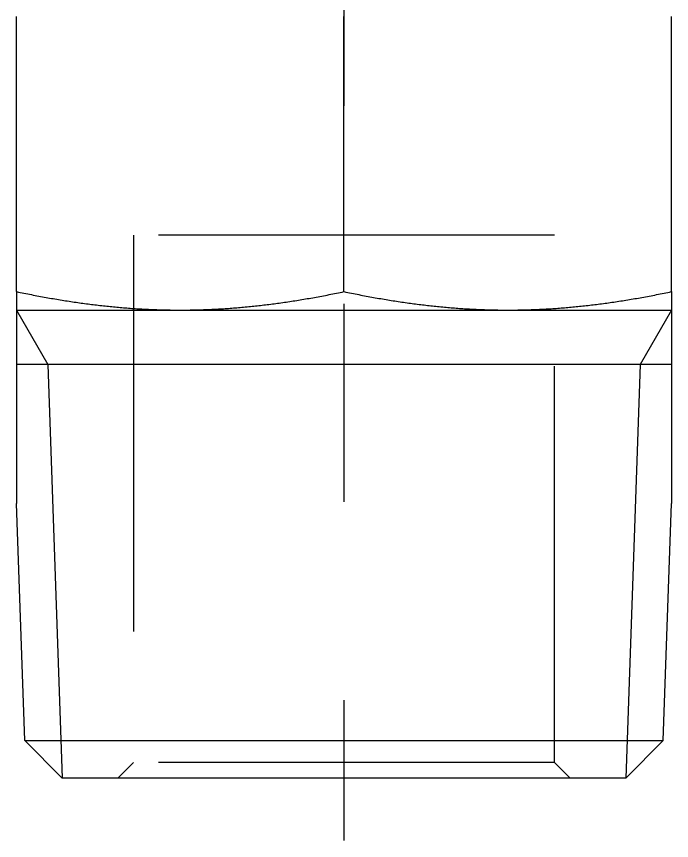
# Model space of a CAD drawing. Extents: x -12.1 to 87.1, y -18.9 to 53.3.
# Drawn here: x 61.09 to 82.09, y -2 to 24.41 of the extents above; entities that cross this region are included whole.
import ezdxf

# ---------------------------------------------------------------- set-up
doc = ezdxf.new("R2010")
doc.units = 0
doc.linetypes.add('CENTER', pattern=[50.8, 31.75, -6.35, 6.35, -6.35])
doc.linetypes.add('DASHED', pattern=[19.05, 12.7, -6.35])
doc.layers.get('0').update_dxf_attribs({"linetype": 'CONTINUOUS'})
doc.layers.add('CENTER', color=1, linetype='CENTER')

msp = doc.modelspace()

# ---------------------------------------------------------------- linework, layer by layer
at = {"color": 7, "linetype": 'CONTINUOUS'}
for p, q in [((61.0949, 15.59122), (61.0949, 24.40878)), ((71.5949, 15.59122), (71.5949, 24.40878)), ((82.0949, 15.59122), (82.0949, 24.40878)), ((61.0949, 15.59122), (61.0949, 15)), ((82.0949, 15.59122), (82.0949, 15)), ((61.0949, 15), (82.0949, 15)), ((61.0949, 15), (61.0949, 8.80432)), ((82.0949, 15), (82.0949, 8.80432)), ((82.0949, 13.25665), (61.0949, 13.25665)), ((61.36031, 1.20406), (61.0949, 8.80432)), ((81.82949, 1.20406), (82.0949, 8.80432)), ((61.3603, 1.20406), (62.56435, 0)), ((61.36031, 1.20406), (81.82949, 1.20406)), ((81.8295, 1.20406), (80.62545, 0)), ((80.62545, 0), (62.56435, 0))]:
    msp.add_line(p, q, dxfattribs=at)
at = {"color": 3, "linetype": 'DASHED'}
for p, q in [((78.3449, 17.4), (64.8449, 17.4)), ((64.8449, 17.4), (64.8449, 0.5)), ((78.3449, 0.5), (78.3449, 17.4)), ((64.8449, 0.5), (64.3449, 0)), ((78.3449, 0.5), (64.8449, 0.5)), ((78.8449, 0), (78.3449, 0.5))]:
    msp.add_line(p, q, dxfattribs=at)
at = {"color": 3, "linetype": 'CONTINUOUS'}
for p, q in [((61.0949, 15), (62.10142, 13.25665)), ((82.0949, 15), (81.08838, 13.25665)), ((62.10142, 13.25665), (62.56435, 0)), ((81.08838, 13.25665), (80.62545, 0))]:
    msp.add_line(p, q, dxfattribs=at)
at = {"color": 7}
for points in [[(61.0949, 15.5912, 0), (61.1555, 15.5785, 0), (61.2159, 15.566, 0), (61.2761, 15.5536, 0), (61.336, 15.5414, 0), (61.3958, 15.5294, 0), (61.4554, 15.5174, 0), (61.5148, 15.5057, 0), (61.5741, 15.494, 0), (61.6331, 15.4826, 0), (61.692, 15.4712, 0), (61.7507, 15.4601, 0), (61.8092, 15.449, 0), (61.8676, 15.4381, 0), (61.9258, 15.4274, 0), (61.9838, 15.4168, 0), (62.0417, 15.4063, 0), (62.0994, 15.396, 0), (62.1569, 15.3858, 0), (62.2143, 15.3758, 0), (62.2716, 15.3659, 0), (62.3287, 15.3562, 0), (62.3857, 15.3465, 0), (62.4425, 15.3371, 0), (62.4992, 15.3277, 0), (62.5558, 15.3185, 0), (62.6122, 15.3095, 0), (62.6685, 15.3005, 0), (62.7247, 15.2917, 0), (62.7808, 15.2831, 0), (62.8367, 15.2746, 0), (62.8925, 15.2662, 0), (62.9482, 15.2579, 0), (63.0038, 15.2498, 0), (63.0593, 15.2418, 0), (63.1147, 15.234, 0), (63.17, 15.2262, 0), (63.2252, 15.2187, 0), (63.2803, 15.2112, 0), (63.3353, 15.2039, 0), (63.3902, 15.1967, 0), (63.445, 15.1896, 0), (63.4997, 15.1827, 0), (63.5543, 15.1759, 0), (63.6089, 15.1692, 0), (63.6634, 15.1627, 0), (63.7178, 15.1563, 0), (63.7721, 15.15, 0), (63.8263, 15.1439, 0), (63.8805, 15.1379, 0), (63.9347, 15.132, 0), (63.9887, 15.1262, 0), (64.0427, 15.1206, 0), (64.0967, 15.1151, 0), (64.1505, 15.1097, 0), (64.2044, 15.1045, 0), (64.2582, 15.0993, 0), (64.3119, 15.0943, 0), (64.3656, 15.0895, 0), (64.4193, 15.0848, 0), (64.4729, 15.0801, 0), (64.5264, 15.0757, 0), (64.58, 15.0713, 0), (64.6335, 15.0671, 0), (64.687, 15.063, 0), (64.7404, 15.059, 0), (64.7938, 15.0552, 0), (64.8473, 15.0515, 0), (64.9006, 15.0479, 0), (64.954, 15.0444, 0), (65.0074, 15.0411, 0), (65.0607, 15.0379, 0), (65.1141, 15.0349, 0), (65.1674, 15.0319, 0), (65.2207, 15.0291, 0), (65.2741, 15.0264, 0), (65.3274, 15.0239, 0), (65.3807, 15.0214, 0), (65.4341, 15.0191, 0), (65.4875, 15.017, 0), (65.5408, 15.0149, 0), (65.5942, 15.013, 0), (65.6476, 15.0112, 0), (65.7011, 15.0096, 0), (65.7545, 15.008, 0), (65.808, 15.0067, 0), (65.8615, 15.0054, 0), (65.915, 15.0043, 0), (65.9686, 15.0033, 0), (66.0222, 15.0024, 0), (66.0759, 15.0017, 0), (66.1296, 15.0011, 0), (66.1833, 15.0006, 0), (66.2371, 15.0003, 0), (66.291, 15.0001, 0), (66.3449, 15, 0)], [(66.3449, 15, 0), (66.3988, 15.0001, 0), (66.4527, 15.0003, 0), (66.5065, 15.0006, 0), (66.5602, 15.0011, 0), (66.6139, 15.0017, 0), (66.6676, 15.0024, 0), (66.7212, 15.0033, 0), (66.7748, 15.0043, 0), (66.8283, 15.0054, 0), (66.8818, 15.0067, 0), (66.9353, 15.008, 0), (66.9888, 15.0096, 0), (67.0422, 15.0112, 0), (67.0956, 15.013, 0), (67.149, 15.0149, 0), (67.2023, 15.017, 0), (67.2557, 15.0191, 0), (67.3091, 15.0214, 0), (67.3624, 15.0239, 0), (67.4157, 15.0264, 0), (67.4691, 15.0291, 0), (67.5224, 15.0319, 0), (67.5757, 15.0349, 0), (67.6291, 15.0379, 0), (67.6824, 15.0411, 0), (67.7358, 15.0444, 0), (67.7892, 15.0479, 0), (67.8425, 15.0515, 0), (67.896, 15.0552, 0), (67.9494, 15.059, 0), (68.0028, 15.063, 0), (68.0563, 15.0671, 0), (68.1098, 15.0713, 0), (68.1634, 15.0757, 0), (68.2169, 15.0801, 0), (68.2706, 15.0848, 0), (68.3242, 15.0895, 0), (68.3779, 15.0943, 0), (68.4316, 15.0993, 0), (68.4854, 15.1045, 0), (68.5393, 15.1097, 0), (68.5931, 15.1151, 0), (68.6471, 15.1206, 0), (68.7011, 15.1262, 0), (68.7551, 15.132, 0), (68.8093, 15.1379, 0), (68.8635, 15.1439, 0), (68.9177, 15.15, 0), (68.972, 15.1563, 0), (69.0264, 15.1627, 0), (69.0809, 15.1692, 0), (69.1355, 15.1759, 0), (69.1901, 15.1827, 0), (69.2448, 15.1896, 0), (69.2996, 15.1967, 0), (69.3545, 15.2039, 0), (69.4095, 15.2112, 0), (69.4646, 15.2187, 0), (69.5198, 15.2262, 0), (69.5751, 15.234, 0), (69.6305, 15.2418, 0), (69.686, 15.2498, 0), (69.7416, 15.2579, 0), (69.7973, 15.2662, 0), (69.8531, 15.2746, 0), (69.909, 15.2831, 0), (69.9651, 15.2917, 0), (70.0213, 15.3005, 0), (70.0776, 15.3095, 0), (70.134, 15.3185, 0), (70.1906, 15.3277, 0), (70.2473, 15.3371, 0), (70.3041, 15.3465, 0), (70.3611, 15.3562, 0), (70.4182, 15.3659, 0), (70.4755, 15.3758, 0), (70.5329, 15.3858, 0), (70.5904, 15.396, 0), (70.6481, 15.4063, 0), (70.706, 15.4168, 0), (70.764, 15.4274, 0), (70.8222, 15.4381, 0), (70.8806, 15.449, 0), (70.9391, 15.4601, 0), (70.9978, 15.4712, 0), (71.0567, 15.4826, 0), (71.1157, 15.494, 0), (71.175, 15.5057, 0), (71.2344, 15.5174, 0), (71.294, 15.5294, 0), (71.3538, 15.5414, 0), (71.4137, 15.5536, 0), (71.4739, 15.566, 0), (71.5343, 15.5785, 0), (71.5949, 15.5912, 0)], [(71.5949, 15.5912, 0), (71.6555, 15.5785, 0), (71.7159, 15.566, 0), (71.7761, 15.5536, 0), (71.836, 15.5414, 0), (71.8958, 15.5294, 0), (71.9554, 15.5174, 0), (72.0148, 15.5057, 0), (72.0741, 15.494, 0), (72.1331, 15.4826, 0), (72.192, 15.4712, 0), (72.2507, 15.4601, 0), (72.3092, 15.449, 0), (72.3676, 15.4381, 0), (72.4258, 15.4274, 0), (72.4838, 15.4168, 0), (72.5417, 15.4063, 0), (72.5994, 15.396, 0), (72.6569, 15.3858, 0), (72.7143, 15.3758, 0), (72.7716, 15.3659, 0), (72.8287, 15.3562, 0), (72.8857, 15.3465, 0), (72.9425, 15.3371, 0), (72.9992, 15.3277, 0), (73.0558, 15.3185, 0), (73.1122, 15.3095, 0), (73.1685, 15.3005, 0), (73.2247, 15.2917, 0), (73.2808, 15.2831, 0), (73.3367, 15.2746, 0), (73.3925, 15.2662, 0), (73.4482, 15.2579, 0), (73.5038, 15.2498, 0), (73.5593, 15.2418, 0), (73.6147, 15.234, 0), (73.67, 15.2262, 0), (73.7252, 15.2187, 0), (73.7803, 15.2112, 0), (73.8353, 15.2039, 0), (73.8902, 15.1967, 0), (73.945, 15.1896, 0), (73.9997, 15.1827, 0), (74.0543, 15.1759, 0), (74.1089, 15.1692, 0), (74.1634, 15.1627, 0), (74.2178, 15.1563, 0), (74.2721, 15.15, 0), (74.3263, 15.1439, 0), (74.3805, 15.1379, 0), (74.4347, 15.132, 0), (74.4887, 15.1262, 0), (74.5427, 15.1206, 0), (74.5967, 15.1151, 0), (74.6505, 15.1097, 0), (74.7044, 15.1045, 0), (74.7582, 15.0993, 0), (74.8119, 15.0943, 0), (74.8656, 15.0895, 0), (74.9193, 15.0848, 0), (74.9729, 15.0801, 0), (75.0264, 15.0757, 0), (75.08, 15.0713, 0), (75.1335, 15.0671, 0), (75.187, 15.063, 0), (75.2404, 15.059, 0), (75.2938, 15.0552, 0), (75.3473, 15.0515, 0), (75.4006, 15.0479, 0), (75.454, 15.0444, 0), (75.5074, 15.0411, 0), (75.5607, 15.0379, 0), (75.6141, 15.0349, 0), (75.6674, 15.0319, 0), (75.7207, 15.0291, 0), (75.7741, 15.0264, 0), (75.8274, 15.0239, 0), (75.8807, 15.0214, 0), (75.9341, 15.0191, 0), (75.9875, 15.017, 0), (76.0408, 15.0149, 0), (76.0942, 15.013, 0), (76.1476, 15.0112, 0), (76.2011, 15.0096, 0), (76.2545, 15.008, 0), (76.308, 15.0067, 0), (76.3615, 15.0054, 0), (76.415, 15.0043, 0), (76.4686, 15.0033, 0), (76.5222, 15.0024, 0), (76.5759, 15.0017, 0), (76.6296, 15.0011, 0), (76.6833, 15.0006, 0), (76.7371, 15.0003, 0), (76.791, 15.0001, 0), (76.8449, 15, 0)], [(76.8449, 15, 0), (76.8988, 15.0001, 0), (76.9527, 15.0003, 0), (77.0065, 15.0006, 0), (77.0602, 15.0011, 0), (77.1139, 15.0017, 0), (77.1676, 15.0024, 0), (77.2212, 15.0033, 0), (77.2748, 15.0043, 0), (77.3283, 15.0054, 0), (77.3818, 15.0067, 0), (77.4353, 15.008, 0), (77.4888, 15.0096, 0), (77.5422, 15.0112, 0), (77.5956, 15.013, 0), (77.649, 15.0149, 0), (77.7023, 15.017, 0), (77.7557, 15.0191, 0), (77.8091, 15.0214, 0), (77.8624, 15.0239, 0), (77.9157, 15.0264, 0), (77.9691, 15.0291, 0), (78.0224, 15.0319, 0), (78.0757, 15.0349, 0), (78.1291, 15.0379, 0), (78.1824, 15.0411, 0), (78.2358, 15.0444, 0), (78.2892, 15.0479, 0), (78.3425, 15.0515, 0), (78.396, 15.0552, 0), (78.4494, 15.059, 0), (78.5028, 15.063, 0), (78.5563, 15.0671, 0), (78.6098, 15.0713, 0), (78.6634, 15.0757, 0), (78.7169, 15.0801, 0), (78.7706, 15.0848, 0), (78.8242, 15.0895, 0), (78.8779, 15.0943, 0), (78.9316, 15.0993, 0), (78.9854, 15.1045, 0), (79.0393, 15.1097, 0), (79.0931, 15.1151, 0), (79.1471, 15.1206, 0), (79.2011, 15.1262, 0), (79.2551, 15.132, 0), (79.3093, 15.1379, 0), (79.3635, 15.1439, 0), (79.4177, 15.15, 0), (79.472, 15.1563, 0), (79.5264, 15.1627, 0), (79.5809, 15.1692, 0), (79.6355, 15.1759, 0), (79.6901, 15.1827, 0), (79.7448, 15.1896, 0), (79.7996, 15.1967, 0), (79.8545, 15.2039, 0), (79.9095, 15.2112, 0), (79.9646, 15.2187, 0), (80.0198, 15.2262, 0), (80.0751, 15.234, 0), (80.1305, 15.2418, 0), (80.186, 15.2498, 0), (80.2416, 15.2579, 0), (80.2973, 15.2662, 0), (80.3531, 15.2746, 0), (80.409, 15.2831, 0), (80.4651, 15.2917, 0), (80.5213, 15.3005, 0), (80.5776, 15.3095, 0), (80.634, 15.3185, 0), (80.6906, 15.3277, 0), (80.7473, 15.3371, 0), (80.8041, 15.3465, 0), (80.8611, 15.3562, 0), (80.9182, 15.3659, 0), (80.9755, 15.3758, 0), (81.0329, 15.3858, 0), (81.0904, 15.396, 0), (81.1481, 15.4063, 0), (81.206, 15.4168, 0), (81.264, 15.4274, 0), (81.3222, 15.4381, 0), (81.3806, 15.449, 0), (81.4391, 15.4601, 0), (81.4978, 15.4712, 0), (81.5567, 15.4826, 0), (81.6157, 15.494, 0), (81.675, 15.5057, 0), (81.7344, 15.5174, 0), (81.794, 15.5294, 0), (81.8538, 15.5414, 0), (81.9137, 15.5536, 0), (81.9739, 15.566, 0), (82.0343, 15.5785, 0), (82.0949, 15.5912, 0)]]:
    msp.add_polyline3d(points, dxfattribs=at)
at = {"layer": 'CENTER', "color": 1, "linetype": 'CENTER'}
msp.add_line((71.5949, 53.3), (71.5949, -2), dxfattribs=at)

doc.saveas('drawing.dxf')
